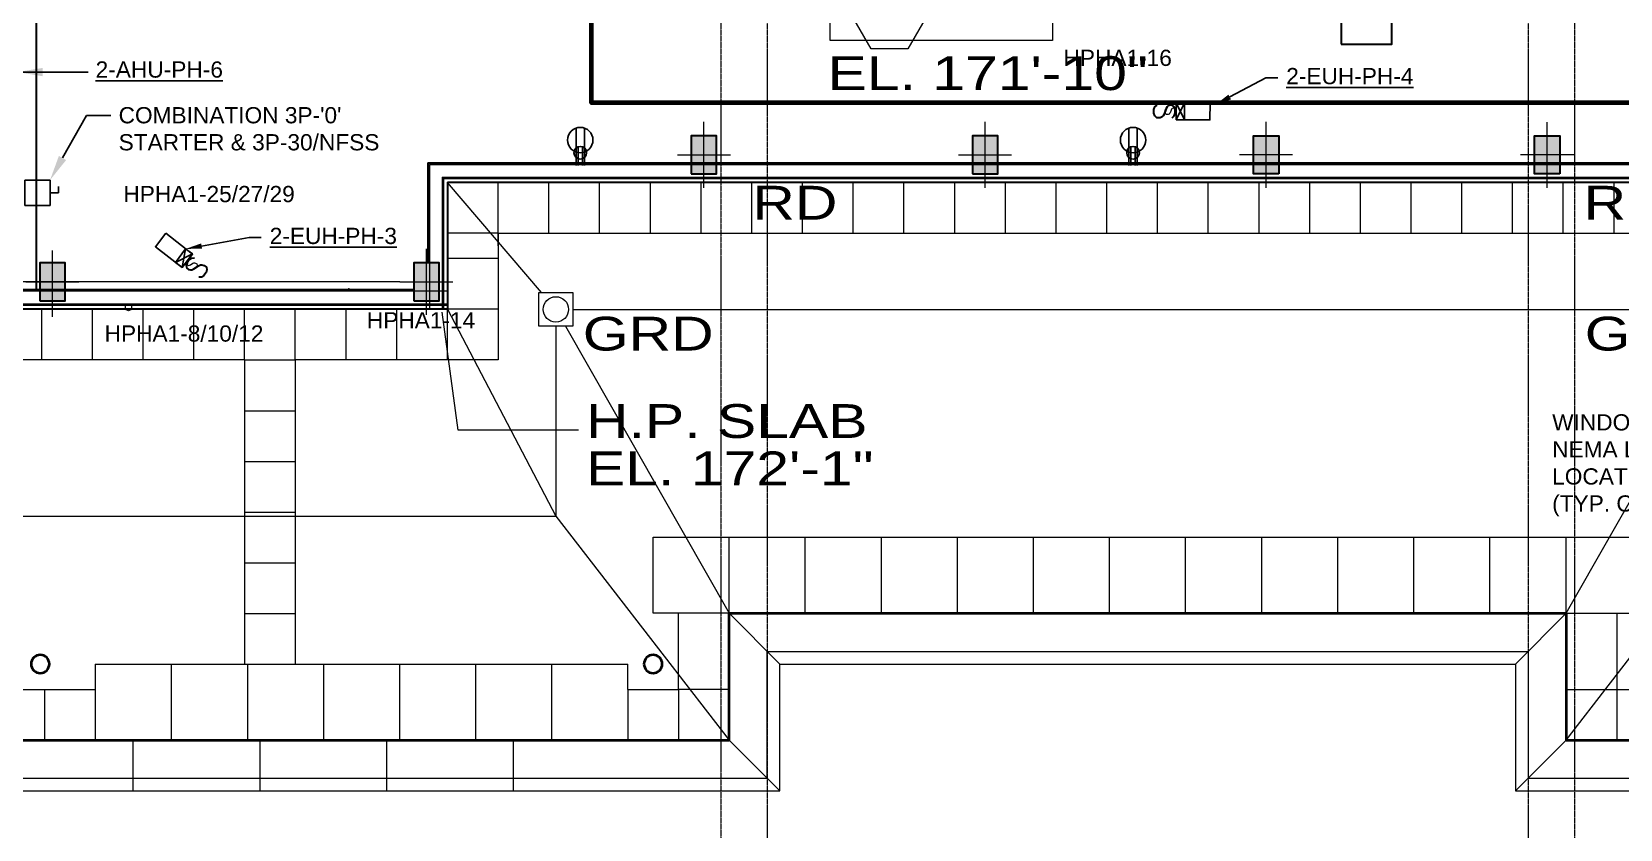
# Model space of a CAD drawing. Header units: inches. Extents: x -40190 to 0, y -3216 to 2257.
# Drawn here: x -23209 to -22457, y -42 to 335 of the extents above; entities that cross this region are included whole.
import ezdxf
from ezdxf import colors
from ezdxf.entities.mleader import LeaderData, LeaderLine
from ezdxf.enums import TextEntityAlignment as Align
from ezdxf.math import Vec2, Vec3

# ---------------------------------------------------------------- set-up
doc = ezdxf.new("R2010")
doc.units = ezdxf.units.IN
doc.header["$LTSCALE"] = 0.5
doc.header["$MEASUREMENT"] = 0
doc.linetypes.add('A113$0$CENTER', pattern=[2, 1.25, -0.25, 0.25, -0.25])
doc.linetypes.add('A113$0$DGN Style 3', pattern=[242.953966, 173.538547, -69.415419])
for name, color, linetype in [('0 @ 48', 7, 'Continuous'), ('0 @ 96', 7, 'Continuous'), ('A113$0$63', 8, 'Continuous'), ('A113$0$A roof pave', 8, 'Continuous'), ('A113$0$A-ANNO-IDEN', 8, 'Continuous'), ('A113$0$A-ANNO-PATT-13-14', 8, 'Continuous'), ('A113$0$A-ANNO-TEXT', 8, 'Continuous'), ('A113$0$A-COLS-13-14', 8, 'Continuous'), ('A113$0$A-COLS-COLS13-14', 8, 'Continuous'), ('A113$0$A-FLOR-CURB', 8, 'Continuous'), ('A113$0$A-GRID-GRD13-14', 8, 'Continuous'), ('A113$0$A-GRID-GRDP0-14', 8, 'Continuous'), ('A113$0$A-GRID-GRDP0-15', 8, 'Continuous'), ('A113$0$A-roof cope', 8, 'Continuous'), ('A113$0$A-roof davi', 8, 'Continuous'), ('A113$0$A-WALL-FULL-EXTR', 8, 'Continuous'), ('A113$0$A-WALL-FULL-INTR', 8, 'Continuous'), ('A113$0$bp113 - A-ROOF-CRTS', 8, 'Continuous'), ('A113$0$bp113 - A-ROOF-RFDR', 8, 'Continuous'), ('A113$0$E-ELEC-WIND-WASH', 8, 'Continuous'), ('A113$0$Items below', 8, 'Continuous'), ('A113$0$Level 12', 8, 'Continuous'), ('A613$0$A-ANNO-REVS-BULL', 8, 'Continuous'), ('E-Anno-Keyn', 72, 'Continuous'), ('E-Anno-Note', 6, 'Continuous'), ('E-FIRE', 234, 'Continuous'), ('E-Lite-Swch', 53, 'Continuous'), ('E-Lite-Swch @ 48', 53, 'Continuous'), ('E-Lite-Swch @ 96', 53, 'Continuous'), ('E-Powr-Devc', 233, 'Continuous'), ('E-Powr-Devc @ 48', 233, 'Continuous'), ('E-Powr-Devc @ 96', 233, 'Continuous'), ('E-Powr-Eqpm', 234, 'Continuous'), ('G-Anno', 6, 'Continuous'), ('M-HVAC-Eqpm', 94, 'Continuous'), ('M-HVAC-text', 6, 'Continuous'), ('XREF', 7, 'Continuous')]:
    doc.layers.add(name, color=color, linetype=linetype)
doc.layers.add('E-Fire-Covr', color=240, linetype='Continuous', lineweight=70, plot=False)
doc.styles.add('A113$0$style-Arial', font='arial.ttf')
doc.styles.add('M08', font='arial.ttf', dxfattribs={"height": 7.68})
doc.styles.add('MAMEP ANNO', font='arial.ttf', dxfattribs={"height": 0.101562})
doc.styles.get("Standard").update_dxf_attribs({"font": 'simplex.shx'})
doc.dimstyles.new('STANDARD$7', dxfattribs={"dimtxt": 0.18, "dimasz": 0.125, "dimexe": 0.18, "dimexo": 0.06, "dimgap": 0.09, "dimtad": 0, "dimtih": 1, "dimtoh": 1, "dimdec": 4, "dimzin": 0, "dimdsep": 46, "dimtxsty": 'Standard', "dimcen": 0.09, "dimadec": 0, "dimazin": 0, "dimtfac": 1, "dimtdec": 4, "dimtofl": 0, "dimtmove": 0, "dimatfit": 3, "dimfxl": 1, "dimtolj": 1, "dimtzin": 0, "dimarcsym": 0})

# ---------------------------------------------------------------- blocks, each defined once
blk = doc.blocks.new('PWR-SafetySwitch')
for p, q in [((0, 12), (0, 0)), ((12, 12), (0, 12)), ((12, 0), (12, 12)), ((16, 9), (16, 6)), ((0, 0), (12, 0)), ((12, 6), (16, 6))]:
    blk.add_line(p, q)
blk = doc.blocks.new('LTG-Switch-Anno')
at = {"color": 0, "linetype": 'ByBlock'}
blk.add_text('S', height=0.1042, dxfattribs=at).set_placement((0, -0.1094), align=Align.CENTER)
at = {"color": 6, "style": 'MAMEP ANNO'}
blk.add_attdef('SUB', (0.0521, -0.125), '', height=0.0729, dxfattribs=at)
blk = doc.blocks.new('*U1252')
at = {"layer": 'E-Lite-Swch @ 48', "xscale": 48, "yscale": 48, "zscale": 48, "rotation": 53.1538469225144}
blk.add_blockref('LTG-Switch-Anno', (-23135.36, 226.98), dxfattribs=at)
at = {"layer": 'E-Lite-Swch @ 96', "xscale": 96, "yscale": 96, "zscale": 96, "rotation": 53.1538469225144}
blk.add_blockref('LTG-Switch-Anno', (-23135.36, 226.98), dxfattribs=at)
blk = doc.blocks.new('*U1254')
at = {"layer": 'E-Lite-Swch @ 48', "xscale": 48, "yscale": 48, "zscale": 48, "rotation": 269.9402086882798}
blk.add_blockref('LTG-Switch-Anno', (-22667.43, 297.68), dxfattribs=at)
at = {"layer": 'E-Lite-Swch @ 96', "xscale": 96, "yscale": 96, "zscale": 96, "rotation": 269.9402086882798}
blk.add_blockref('LTG-Switch-Anno', (-22667.43, 297.68), dxfattribs=at)
blk = doc.blocks.new('MLD-KeyNote')
at = {"color": 0, "linetype": 'Continuous', "transparency": 16777216}
blk.add_lwpolyline([(-0.09375, -0.09375), (0.09375, -0.09375), (0.09375, 0.09375), (-0.09375, 0.09375)], close=True, dxfattribs=at)
at = {"color": 0, "linetype": 'ByBlock', "transparency": 16777216, "style": 'MAMEP ANNO'}
blk.add_attdef('ID', text='', height=0.10156, dxfattribs=at).set_placement((0, 0), align=Align.MIDDLE_CENTER)
blk = doc.blocks.new('PWR-RecepDuplex-Anno')
at = {"color": 0, "linetype": 'ByBlock'}
for p, q in [((-0.0208, 0.1839), (-0.0208, 0)), ((0.0208, 0.1839), (0.0208, 0))]:
    blk.add_line(p, q, dxfattribs=at)
blk.add_circle((0, 0.125), 0.0625, dxfattribs=at)
at = {"color": 6, "style": 'MAMEP ANNO'}
blk.add_attdef('NOTES', (0.0932, 0.1875), '', height=0.0781, dxfattribs=at)
blk = doc.blocks.new('*U1270')
at = {"layer": 'E-Powr-Devc @ 48', "xscale": 48, "yscale": 48, "zscale": 48}
blk.add_blockref('PWR-RecepDuplex-Anno', (-22687.83, 272.1), dxfattribs=at)
at = {"layer": 'E-Powr-Devc @ 96', "xscale": 96, "yscale": 96, "zscale": 96}
blk.add_blockref('PWR-RecepDuplex-Anno', (-22687.83, 272.1), dxfattribs=at)
blk = doc.blocks.new('*U1271')
at = {"layer": 'E-Powr-Devc @ 48', "xscale": 48, "yscale": 48, "zscale": 48}
blk.add_blockref('PWR-RecepDuplex-Anno', (-22949.41, 272.1), dxfattribs=at)
at = {"layer": 'E-Powr-Devc @ 96', "xscale": 96, "yscale": 96, "zscale": 96}
blk.add_blockref('PWR-RecepDuplex-Anno', (-22949.41, 272.1), dxfattribs=at)
blk = doc.blocks.new('*U587')
at = {"layer": 'A113$0$E-ELEC-WIND-WASH', "linetype": 'A113$0$DGN Style 3', "lineweight": 13, "flags": 128}
blk.add_lwpolyline([(1.44, -1.01), (0.01, -1.72), (-1.42, -1.01)], dxfattribs=at)
at = {"layer": 'A113$0$E-ELEC-WIND-WASH', "linetype": 'A113$0$DGN Style 3', "lineweight": 13}
blk.add_3dface([(-1.42, 1.08), (1.44, 1.08), (1.44, -1.01), (-1.42, -1.01)], dxfattribs=at)
blk = doc.blocks.new('A113')
at = {"layer": 'A113$0$A roof pave', "lineweight": 0}
for p, q in [((-23012.3091, 263.9985, -2660.425), (-22349.3246, 263.9503, -2660.425)), ((-22988.3134, 239.9963, -2660.425), (-22988.3134, 263.9963, -2660.425)), ((-22964.3134, 239.9963, -2660.425), (-22964.3134, 263.9963, -2660.425)), ((-22940.3134, 239.9963, -2660.425), (-22940.3134, 263.9963, -2660.425)), ((-22916.3134, 239.9963, -2660.425), (-22916.3134, 263.9963, -2660.425)), ((-22892.3134, 239.9963, -2660.425), (-22892.3134, 263.9963, -2660.425)), ((-22868.3134, 239.9963, -2660.425), (-22868.3134, 263.9963, -2660.425)), ((-22844.3134, 239.9963, -2660.425), (-22844.3134, 263.9963, -2660.425)), ((-22820.3134, 239.9963, -2660.425), (-22820.3134, 263.9963, -2660.425)), ((-22796.3134, 239.9963, -2660.425), (-22796.3134, 263.9963, -2660.425)), ((-22772.3134, 239.9963, -2660.425), (-22772.3134, 263.9963, -2660.425)), ((-22748.3134, 239.9963, -2660.425), (-22748.3134, 263.9963, -2660.425)), ((-22724.3134, 239.9963, -2660.425), (-22724.3134, 263.9963, -2660.425)), ((-22700.3134, 239.9963, -2660.425), (-22700.3134, 263.9963, -2660.425)), ((-22676.3134, 239.9963, -2660.425), (-22676.3134, 263.9963, -2660.425)), ((-22652.3134, 239.9963, -2660.425), (-22652.3134, 263.9963, -2660.425)), ((-22628.3134, 239.9963, -2660.425), (-22628.3134, 263.9963, -2660.425)), ((-22604.3134, 239.9963, -2660.425), (-22604.3134, 263.9963, -2660.425)), ((-22580.3134, 239.9963, -2660.425), (-22580.3134, 263.9963, -2660.425)), ((-22556.3134, 239.9963, -2660.425), (-22556.3134, 263.9963, -2660.425)), ((-22532.3134, 239.9963, -2660.425), (-22532.3134, 263.9963, -2660.425)), ((-22508.3134, 239.9963, -2660.425), (-22508.3134, 263.9963, -2660.425)), ((-22484.3134, 239.9963, -2660.425), (-22484.3134, 263.9963, -2660.425)), ((-22460.3134, 239.9963, -2660.425), (-22460.3134, 263.9963, -2660.425)), ((-22988.3134, 239.9963, -2660.425), (-23012.3134, 239.9963, -2660.425)), ((-22988.3134, 227.9941, -2660.425), (-23012.3134, 227.9941, -2660.425)), ((-23204.3134, 179.9985, -2660.425), (-23204.3134, 203.9985, -2660.425)), ((-23180.3134, 179.9985, -2660.425), (-23180.3134, 203.9985, -2660.425)), ((-23156.3134, 179.9985, -2660.425), (-23156.3134, 203.9985, -2660.425)), ((-23132.3134, 179.9985, -2660.425), (-23132.3134, 203.9985, -2660.425)), ((-23108.3134, 179.9985, -2660.425), (-23108.3134, 203.9985, -2660.425)), ((-23084.3134, 179.9985, -2660.425), (-23084.3134, 203.9985, -2660.425)), ((-23060.3134, 179.9985, -2660.425), (-23060.3134, 203.9985, -2660.425)), ((-23036.3134, 179.9985, -2660.425), (-23036.3134, 203.9985, -2660.425)), ((-23012.3134, 179.9985, -2660.425), (-23012.3134, 203.9985, -2660.425)), ((-22988.3134, 203.9963, -2660.425), (-23012.3134, 203.9963, -2660.425)), ((-23108.3134, 179.9985, -2660.425), (-23084.3134, 179.9985, -2660.425)), ((-23108.3134, 155.9985, -2660.425), (-23084.3134, 155.9985, -2660.425)), ((-23108.3134, 131.9985, -2660.425), (-23084.3134, 131.9985, -2660.425)), ((-23108.3134, 107.9985, -2660.425), (-23084.3134, 107.9985, -2660.425)), ((-22879.0236, 60.0949, -2660.425), (-22879.0236, 96.0949, -2660.425)), ((-22843.0236, 60.0949, -2660.425), (-22843.0236, 96.0949, -2660.425)), ((-22807.0236, 60.0949, -2660.425), (-22807.0236, 96.0949, -2660.425)), ((-22771.0236, 60.0949, -2660.425), (-22771.0236, 96.0949, -2660.425)), ((-22735.0236, 60.0949, -2660.425), (-22735.0236, 96.0949, -2660.425)), ((-22699.0236, 60.0949, -2660.425), (-22699.0236, 96.0949, -2660.425)), ((-22663.0236, 60.0949, -2660.425), (-22663.0236, 96.0949, -2660.425)), ((-22627.0236, 60.0949, -2660.425), (-22627.0236, 96.0949, -2660.425)), ((-22591.0236, 60.0949, -2660.425), (-22591.0236, 96.0949, -2660.425)), ((-22555.0236, 60.0949, -2660.425), (-22555.0236, 96.0949, -2660.425)), ((-22519.0236, 60.0949, -2660.425), (-22519.0236, 96.0949, -2660.425)), ((-22483.0236, 60.0949, -2660.425), (-22483.0236, 96.0949, -2660.425)), ((-23108.3134, 83.9985, -2660.425), (-23084.3134, 83.9985, -2660.425)), ((-23108.3134, 59.9985, -2660.425), (-23084.3134, 59.9985, -2660.425)), ((-22879.0236, 60.0949, -2660.425), (-22915.0236, 60.0949, -2660.425)), ((-22483.0236, 60.0949, -2660.425), (-22459.0236, 60.0949, -2660.425)), ((-23143.0236, 36.0949, -2660.425), (-23143.0236, 0.0949, -2660.425)), ((-23108.3134, 36.0949, -2660.425), (-23084.3134, 36.0949, -2660.425)), ((-23107.0236, 36.0949, -2660.425), (-23107.0236, 0.0949, -2660.425)), ((-23071.0236, 36.0949, -2660.425), (-23071.0236, 0.0949, -2660.425)), ((-23035.0236, 36.0949, -2660.425), (-23035.0236, 0.0949, -2660.425)), ((-22999.0236, 36.0949, -2660.425), (-22999.0236, 0.0949, -2660.425)), ((-22963.0236, 36.0949, -2660.425), (-22963.0236, 0.0949, -2660.425)), ((-23203.0236, 24.0949, -2660.425), (-23203.0236, 0.0949, -2660.425)), ((-23179.0236, 24.0949, -2660.425), (-23179.0236, 0.0949, -2660.425)), ((-22927.0236, 24.0949, -2660.425), (-22927.0236, 0.0949, -2660.425)), ((-22903.0236, 24.0949, -2660.425), (-22903.0236, 0.0949, -2660.425)), ((-22879.0236, 24.0949, -2660.425), (-22903.0236, 24.0949, -2660.425)), ((-22483.0236, 24.0949, -2660.425), (-22459.0236, 24.0949, -2660.425)), ((-22459.0236, 24.0949, -2660.425), (-22459.0236, 0.0949, -2660.425))]:
    blk.add_line(p, q, dxfattribs=at)
at = {"layer": 'A113$0$A roof pave', "lineweight": 13}
for p, q in [((-22988.3134, 239.9963, -2660.425), (-22988.3134, 179.9985, -2660.425)), ((-22988.3134, 239.9963, -2660.425), (-22373.3289, 239.9525, -2660.425)), ((-23108.3134, 179.9985, -2660.425), (-24116.3134, 179.9985, -2660.425)), ((-23108.3134, 179.9985, -2660.425), (-23108.3134, 36.0949, -2660.425)), ((-22988.3134, 179.9985, -2660.425), (-23084.3134, 179.9985, -2660.425)), ((-23084.3134, 179.9985, -2660.425), (-23084.3134, 36.0949, -2660.425)), ((-22915.0236, 60.0949, -2660.425), (-22915.0236, 96.0949, -2660.425)), ((-22915.0236, 96.0949, -2660.425), (-22447.0236, 96.0949, -2660.425)), ((-22903.0236, 24.0949, -2660.425), (-22903.0236, 60.0949, -2660.425)), ((-22459.0236, 60.0949, -2660.425), (-22459.0236, 24.0949, -2660.425)), ((-22459.0236, 60.0949, -2660.425), (-22447.0236, 60.0949, -2660.425)), ((-23179.0236, 36.0949, -2660.425), (-23108.3134, 36.0949, -2660.425)), ((-23179.0236, 36.0949, -2660.425), (-23179.0236, 24.0949, -2660.425)), ((-23084.3134, 36.0949, -2660.425), (-22927.0236, 36.0949, -2660.425)), ((-22927.0236, 24.0949, -2660.425), (-22927.0236, 36.0949, -2660.425)), ((-23227.0236, 24.0949, -2660.425), (-23179.0236, 24.0949, -2660.425)), ((-22927.0236, 24.0949, -2660.425), (-22903.0236, 24.0949, -2660.425)), ((-22459.0236, 24.0949, -2660.425), (-22435.0236, 24.0949, -2660.425))]:
    blk.add_line(p, q, dxfattribs=at)
at = {"layer": 'A113$0$A roof pave', "lineweight": 0, "elevation": -2660.425, "flags": 128}
blk.add_lwpolyline([(-22988.3134, 233.9963), (-22988.3134, 263.9963)], dxfattribs=at)
at = {"layer": 'A113$0$A-ANNO-IDEN', "lineweight": 13}
blk.add_3dface([(-22831.2208, 362.7067), (-22725.9587, 362.7067), (-22725.9587, 331.1771), (-22831.2208, 331.1771)], dxfattribs=at)
at = {"layer": 'A113$0$A-ANNO-PATT-13-14', "lineweight": 0}
for points in [[(-22896.9621, 286.0949, -4909.5523), (-22884.9622, 286.0949, -4909.5523), (-22896.9621, 268.0949, -4909.5523), (-22884.9622, 268.0949, -4909.5523)], [(-22763.9632, 286.0881, -4909.5523), (-22751.9633, 286.0881, -4909.5523), (-22763.9632, 268.0881, -4909.5523), (-22751.9633, 268.0881, -4909.5523)], [(-23205.2652, 225.9985, -4909.5523), (-23193.2653, 225.9985, -4909.5523), (-23205.2652, 207.9985, -4909.5523), (-23193.2653, 207.9985, -4909.5523)], [(-23028.3134, 225.9988, -4909.5523), (-23016.3134, 225.9988, -4909.5523), (-23028.3134, 207.9988, -4909.5523), (-23016.3134, 207.9988, -4909.5523)]]:
    blk.add_solid(points, dxfattribs=at)
at = {"layer": 'A113$0$A-ANNO-PATT-13-14', "lineweight": 0, "extrusion": (0, 0, -1)}
for points in [[(22618.9644, 286.0799, 4909.5523), (22630.9643, 286.0799, 4909.5523), (22618.9644, 268.0799, 4909.5523), (22630.9643, 268.0799, 4909.5523)], [(22485.9655, 286.0724, 4909.5523), (22497.9654, 286.0724, 4909.5523), (22485.9655, 268.0724, 4909.5523), (22497.9654, 268.0724, 4909.5523)]]:
    blk.add_solid(points, dxfattribs=at)
at = {"layer": 'A113$0$A-ANNO-TEXT', "lineweight": 0, "flags": 128}
blk.add_lwpolyline([(-22950.3475, 146.8502), (-23007.2732, 146.8502), (-23014.8903, 202.5599)], dxfattribs=at)
at = {"layer": 'A113$0$A-COLS-13-14', "lineweight": 30}
blk.add_3dface([(-22589.4826, 329.5651), (-22565.4826, 329.5651), (-22565.4826, 353.5651), (-22589.4826, 353.5651)], dxfattribs=at)
at = {"layer": 'A113$0$A-COLS-COLS13-14', "lineweight": 13}
for p, q in [((-22890.9622, 261.5196, -4909.5523), (-22890.9622, 292.6702, -4909.5523)), ((-22757.9633, 261.5128, -4909.5523), (-22757.9633, 292.6634, -4909.5523)), ((-22624.9644, 261.5046, -4909.5523), (-22624.9644, 292.6553, -4909.5523)), ((-22491.9654, 261.4971, -4909.5523), (-22491.9654, 292.6478, -4909.5523)), ((-22903.5375, 277.0949, -4909.5523), (-22878.3868, 277.0949, -4909.5523)), ((-22770.5386, 277.0881, -4909.5523), (-22745.3879, 277.0881, -4909.5523)), ((-22612.389, 277.0799, -4909.5523), (-22637.5397, 277.0799, -4909.5523)), ((-22479.3901, 277.0724, -4909.5523), (-22504.5408, 277.0724, -4909.5523)), ((-23022.3134, 201.4234, -4909.5523), (-23022.3134, 232.5741, -4909.5523)), ((-23034.8887, 216.9988, -4909.5523), (-23009.7381, 216.9988, -4909.5523))]:
    blk.add_line(p, q, dxfattribs=at)
at = {"layer": 'A113$0$A-COLS-COLS13-14', "lineweight": 0}
for p, q in [((-23199.2652, 200.4497, -4909.5523), (-23199.2652, 231.804, -4909.5523)), ((-23211.8406, 216.9985, -4909.5523), (-23186.6899, 216.9985, -4909.5523))]:
    blk.add_line(p, q, dxfattribs=at)
at = {"layer": 'A113$0$A-COLS-COLS13-14', "lineweight": 30}
for points in [[(-22896.9621, 268.0949, -4909.5523), (-22884.9622, 268.0949, -4909.5523), (-22884.9622, 286.0949, -4909.5523), (-22896.9621, 286.0949, -4909.5523)], [(-22763.9632, 268.0881, -4909.5523), (-22751.9633, 268.0881, -4909.5523), (-22751.9633, 286.0881, -4909.5523), (-22763.9632, 286.0881, -4909.5523)], [(-22618.9644, 268.0799, -4909.5523), (-22630.9643, 268.0799, -4909.5523), (-22630.9643, 286.0799, -4909.5523), (-22618.9644, 286.0799, -4909.5523)], [(-22485.9655, 268.0724, -4909.5523), (-22497.9654, 268.0724, -4909.5523), (-22497.9654, 286.0724, -4909.5523), (-22485.9655, 286.0724, -4909.5523)], [(-23205.2652, 207.9985, -4909.5523), (-23193.2653, 207.9985, -4909.5523), (-23193.2653, 225.9985, -4909.5523), (-23205.2652, 225.9985, -4909.5523)], [(-23028.3134, 207.9988, -4909.5523), (-23016.3134, 207.9988, -4909.5523), (-23016.3134, 225.9988, -4909.5523), (-23028.3134, 225.9988, -4909.5523)]]:
    blk.add_3dface(points, dxfattribs=at)
at = {"layer": 'A113$0$A-FLOR-CURB', "lineweight": 0}
for p, q in [((-23020.8134, 272.5949, 1992.7541), (-23020.8134, 203.9985, 1992.7541)), ((-23020.8134, 272.5949, 1992.7541), (-22340.8289, 272.5949, 1992.7541)), ((-23014.8134, 266.5949, 1992.7541), (-23014.8134, 203.9985, 1992.7541)), ((-23014.8134, 266.5949, 1992.7541), (-22346.8289, 266.5949, 1992.7541)), ((-23012.3134, 212.4985, 1992.7541), (-23545.4984, 212.4985, 1992.7541)), ((-23012.3134, 206.4985, 1992.7541), (-23558.9983, 206.4985, 1992.7541))]:
    blk.add_line(p, q, dxfattribs=at)
at = {"layer": 'A113$0$A-GRID-GRD13-14', "lineweight": 0}
blk.add_line((-23034.8887, 216.9988, 0.001), (-24155.5004, 216.9988, 0.001), dxfattribs=at)
at = {"layer": 'A113$0$A-GRID-GRDP0-14', "linetype": 'A113$0$CENTER', "lineweight": 0}
for p, q in [((-22883.0236, 425.4117), (-22883.0236, -201.1205)), ((-22479.0236, 425.4117), (-22479.0236, -201.1205))]:
    blk.add_line(p, q, dxfattribs=at)
at = {"layer": 'A113$0$A-GRID-GRDP0-15', "linetype": 'A113$0$CENTER', "lineweight": 0}
for p, q in [((-22861.0236, 2113.2362), (-22861.0236, -797.9051)), ((-22501.0236, 2113.2362), (-22501.0236, -676.9042))]:
    blk.add_line(p, q, dxfattribs=at)
at = {"layer": 'A113$0$A-roof cope', "lineweight": 40}
for p, q in [((-22879.0236, 0.0949, -2660.425), (-22879.0236, 60.0949, -2660.425)), ((-22879.0236, 60.0949, -2660.425), (-22483.0236, 60.0949, -2660.425)), ((-22483.0236, 60.0949, -2660.425), (-22483.0236, 0.0949, -2660.425)), ((-24403.0236, 0.0949, -2660.425), (-22879.0236, 0.0949, -2660.425)), ((-22483.0236, 0.0949, -2660.425), (-21079.0236, 0.0949, -2660.425))]:
    blk.add_line(p, q, dxfattribs=at)
at = {"layer": 'A113$0$A-roof cope', "lineweight": 0}
for p, q in [((-22855.0236, 36.0949, -2660.425), (-22879.0236, 60.0949, -2660.425)), ((-22507.0236, 36.0949, -2660.425), (-22483.0236, 60.0949, -2660.425)), ((-23161.0139, -23.9051, -2660.425), (-23161.0139, 0.0949, -2660.425)), ((-23101.0139, -23.9051, -2660.425), (-23101.0139, 0.0949, -2660.425)), ((-23041.0139, -23.9051, -2660.425), (-23041.0139, 0.0949, -2660.425)), ((-22981.0139, -23.9051, -2660.425), (-22981.0139, 0.0949, -2660.425)), ((-22855.0236, -23.9051, -2660.425), (-22879.0236, 0.0949, -2660.425)), ((-22507.0236, -23.9051, -2660.425), (-22483.0236, 0.0949, -2660.425))]:
    blk.add_line(p, q, dxfattribs=at)
at = {"layer": 'A113$0$A-roof cope', "lineweight": 13}
for p, q in [((-22855.0236, 36.0949, -2660.425), (-22507.0236, 36.0949, -2660.425)), ((-22855.0236, -23.9051, -2660.425), (-22855.0236, 36.0949, -2660.425)), ((-22507.0236, 36.0949, -2660.425), (-22507.0236, -23.9051, -2660.425)), ((-24427.0236, -23.9051, -2660.425), (-22855.0236, -23.9051, -2660.425)), ((-22507.0236, -23.9051, -2660.425), (-21055.0236, -23.9051, -2660.425))]:
    blk.add_line(p, q, dxfattribs=at)
at = {"layer": 'A113$0$A-roof davi', "lineweight": 40, "extrusion": (0, 0, -1)}
for centre in [(23205.0236, 36.0949, 2660.425), (22915.0236, 36.0949, 2660.425)]:
    blk.add_circle(centre, 4.319, dxfattribs=at)
at = {"layer": 'A113$0$A-WALL-FULL-EXTR', "lineweight": 30}
for p, q in [((-23028.3134, 213.2485, 1992.7541), (-23545.4984, 213.2485, 1992.7541)), ((-23012.3134, 203.9985, 1992.7541), (-23561.4983, 203.9985, 1992.7541)), ((-23012.3134, 205.9985, 1992.7541), (-23559.4983, 205.9985, 1992.7541))]:
    blk.add_line(p, q, dxfattribs=at)
at = {"layer": 'A113$0$A-WALL-FULL-INTR', "lineweight": 30}
for p, q in [((-23207.0238, 465.8734, 1992.7541), (-23207.0234, 213.3238, 1992.7541)), ((-23021.5634, 273.3449, 1992.7541), (-23021.5634, 225.9988, 1992.7541)), ((-23021.5634, 273.3449, 1992.7541), (-22340.0789, 273.3449, 1992.7541)), ((-23014.3134, 266.0949, 1992.7541), (-23014.3134, 203.9985, 1992.7541)), ((-23014.3134, 266.0949, 1992.7541), (-22347.3289, 266.0949, 1992.7541)), ((-23012.3134, 264.0949, 1992.7541), (-22349.3289, 264.0949, 1992.7541)), ((-23012.3134, 264.0949, 1992.7541), (-23012.3134, 203.9985, 1992.7541))]:
    blk.add_line(p, q, dxfattribs=at)
at = {"layer": 'A113$0$bp113 - A-ROOF-CRTS', "lineweight": 13}
for p, q in [((-22967.8562, 211.9503, -2660.425), (-23012.3091, 263.9985, -2660.425)), ((-23012.3134, 203.9985, -2660.425), (-22961.0236, 106.0949, -2660.425)), ((-22953.0236, 203.9503, -2660.425), (-22409.0236, 203.9503, -2660.425)), ((-22961.0236, 195.9503, -2660.425), (-22961.0236, 106.0949, -2660.425)), ((-22956.4635, 195.9503, -2660.425), (-22879.0236, 60.0949, -2660.425)), ((-22483.0236, 60.0949, -2660.425), (-22405.5838, 195.9503, -2660.425)), ((-23213.0236, 106.0949, -2660.425), (-22961.0236, 106.0949, -2660.425)), ((-22961.0236, 106.0949, -2660.425), (-22879.0236, 0.0949, -2660.425)), ((-22483.0236, 0.0949, -2660.425), (-22401.0236, 106.0949, -2660.425))]:
    blk.add_line(p, q, dxfattribs=at)
at = {"layer": 'A113$0$bp113 - A-ROOF-RFDR', "lineweight": 13}
blk.add_circle((-22961.0236, 203.9503, -2660.425), 6, dxfattribs=at)
blk.add_3dface([(-22969.0236, 211.9503, -2660.425), (-22953.0236, 211.9503, -2660.425), (-22953.0236, 195.9503, -2660.425), (-22969.0236, 195.9503, -2660.425)], dxfattribs=at)
at = {"layer": 'A113$0$Items below', "lineweight": 0}
for p, q in [((-22861.0236, 42.0949, -2660.425), (-22501.0236, 42.0949, -2660.425)), ((-22861.0236, -17.9051, -2660.425), (-22861.0236, 42.0949, -2660.425)), ((-22501.0236, 42.0949, -2660.425), (-22501.0236, -17.9051, -2660.425)), ((-24421.0236, -17.9051, -2660.425), (-22861.0236, -17.9051, -2660.425)), ((-22501.0236, -17.9051, -2660.425), (-21061.0236, -17.9051, -2660.425))]:
    blk.add_line(p, q, dxfattribs=at)
at = {"layer": 'A113$0$Level 12', "lineweight": 0}
blk.add_point((-23059.0538, 213.6841, 1992.7541), dxfattribs=at)
at = {"layer": 'A113$0$E-ELEC-WIND-WASH', "lineweight": 13}
blk.add_blockref('*U587', (-23163.2063, 204.9523, 1992.7541), dxfattribs=at)
at = {"layer": 'A113$0$63', "lineweight": 0, "style": 'A113$0$style-Arial', "width": 1.246875}
for p in [(-22868.0574, 246.4397, -0.001), (-22474.6996, 246.4397, -0.001)]:
    blk.add_text('RD', height=16, dxfattribs=at).set_placement(p)
at = {"layer": 'A113$0$A-ANNO-TEXT', "lineweight": 13, "style": 'A113$0$style-Arial', "width": 1.246875}
for s, height, p in [('EL. 171\'-10"', 15.999998, (-22832.4797, 307.7678)), ('H.P. SLAB', 16, (-22946.7508, 143.0981)), ('EL. 172\'-1"', 15.999998, (-22946.7508, 120.6981))]:
    blk.add_text(s, height=height, dxfattribs=at).set_placement(p)
at = {"layer": 'A113$0$A-ANNO-TEXT', "lineweight": 70, "style": 'A113$0$style-Arial', "width": 1.246875}
for p in [(-22948.3005, 184.4725), (-22474.1891, 184.4725)]:
    blk.add_text('GRD', height=16, dxfattribs=at).set_placement(p)
blk = doc.blocks.new('A613')
at = {"layer": 'A613$0$A-ANNO-REVS-BULL', "lineweight": 13, "elevation": 0.01, "flags": 128}
blk.add_lwpolyline([(-22811.85, 357.45), (-22794.53, 357.45), (-22785.87, 342.45), (-22794.53, 327.45), (-22811.85, 327.45), (-22820.51, 342.45), (-22811.85, 357.45)], close=True, dxfattribs=at)
blk = doc.blocks.new('FA-StrobeSymbol-Anno')
at = {"color": 0, "linetype": 'ByBlock'}
for p, q in [((-0.044, 0.044), (-0.074, 0.074)), ((0.044, 0.044), (0.074, 0.074)), ((-0.044, -0.044), (-0.074, -0.074)), ((0.044, -0.044), (0.074, -0.074))]:
    blk.add_line(p, q, dxfattribs=at)
blk.add_circle((0, 0), 0.0403, dxfattribs=at)
blk = doc.blocks.new('*U1303')
at = {"layer": '0 @ 48', "color": 0, "linetype": 'ByBlock', "xscale": 24, "yscale": 24, "zscale": 24}
blk.add_blockref('FA-StrobeSymbol-Anno', (0, 4), dxfattribs=at)
at = {"layer": '0 @ 96', "color": 0, "linetype": 'ByBlock', "xscale": 48, "yscale": 48, "zscale": 48}
blk.add_blockref('FA-StrobeSymbol-Anno', (0, 4), dxfattribs=at)
blk = doc.blocks.new('FA-Speaker-Anno')
at = {"color": 0, "linetype": 'ByBlock'}
for p, q in [((0.0833, 0), (0.1562, 0.0417)), ((0.1562, -0.0417), (0.0833, 0)), ((0.1562, 0.0417), (0.1562, -0.0417))]:
    blk.add_line(p, q, dxfattribs=at)
blk.add_lwpolyline([(0, 0.0417), (0.0833, 0.0417), (0.0833, -0.0417), (0, -0.0417)], close=True, dxfattribs=at)
blk = doc.blocks.new('*U1304')
at = {"layer": '0 @ 48', "color": 0, "linetype": 'ByBlock', "xscale": 48, "yscale": 48, "zscale": 48, "rotation": 90}
blk.add_blockref('FA-Speaker-Anno', (0, 2), dxfattribs=at)
at = {"layer": '0 @ 96', "color": 0, "linetype": 'ByBlock', "xscale": 96, "yscale": 96, "zscale": 96, "rotation": 90}
blk.add_blockref('FA-Speaker-Anno', (0, 0), dxfattribs=at)
blk = doc.blocks.new('*U360')
at = {"layer": 'E-Fire-Covr'}
blk.add_lwpolyline([(7.29, 268), (264, 268), (264, -260), (-264, -260), (-264, 268), (-7.21, 268)], dxfattribs=at)
for name in ['*U1304', '*U1303']:
    blk.add_blockref(name, (0, 0))
at = {"color": 6, "style": 'MAMEP ANNO'}
for s, p in [('75', (10.55, 11.08)), ('(C)', (10.55, -3.78))]:
    blk.add_text(s, height=7.5, dxfattribs=at).set_placement(p)
at = {"layer": 'E-Fire-Covr', "style": 'MAMEP ANNO'}
blk.add_text('75', height=7.5, dxfattribs=at).set_placement((0, 268), align=Align.MIDDLE_CENTER)

msp = doc.modelspace()

# ---------------------------------------------------------------- linework, layer by layer
at = {"layer": 'E-Powr-Eqpm', "flags": 128}
for points in [[(-22663.42, 293.69), (-22667.42, 293.68), (-22667.43, 301.68), (-22663.43, 301.69), (-22663.42, 293.69), (-22667.43, 301.68), (-22667.42, 293.68), (-22663.43, 301.69)], [(-23137.76, 223.78), (-23140.96, 226.18), (-23136.16, 232.58), (-23132.96, 230.18), (-23137.76, 223.78), (-23136.16, 232.58), (-23140.96, 226.18), (-23132.96, 230.18)]]:
    msp.add_lwpolyline(points, dxfattribs=at)
at = {"layer": 'M-HVAC-Eqpm', "flags": 128}
for points in [[(-22667.42, 301.68), (-22651.42, 301.67), (-22651.43, 293.67), (-22667.43, 293.68), (-22667.42, 301.68)], [(-23145.55, 239.95), (-23132.91, 230.14), (-23137.81, 223.82), (-23150.46, 233.63), (-23145.55, 239.95)]]:
    msp.add_lwpolyline(points, dxfattribs=at)

# ---------------------------------------------------------------- block references
at = {"layer": 'E-FIRE'}
msp.add_blockref('*U360', (-22680.14, 561.77), dxfattribs=at)
at = {"layer": 'E-Lite-Swch'}
for name in ['*U1254', '*U1252']:
    msp.add_blockref(name, (0, 0), dxfattribs=at)
at = {"layer": 'E-Powr-Devc'}
for name in ['*U1271', '*U1270']:
    msp.add_blockref(name, (0, 0), dxfattribs=at)
at = {"layer": 'E-Powr-Eqpm'}
msp.add_blockref('PWR-SafetySwitch', (-23212.3, 253.16, 0), dxfattribs=at)
at = {"layer": 'XREF'}
msp.add_blockref('A613', (0.13, -0.11), dxfattribs=at)

# ---------------------------------------------------------------- texts
at = {"layer": 'G-Anno', "style": 'M08'}
for s, p in [('HPHA1-16', (-22720.75, 319.18, -40)), ('HPHA1-14', (-23050.4, 194.95, -40))]:
    msp.add_text(s, height=7.68, dxfattribs=at).set_placement(p)
at = {"layer": 'G-Anno', "char_height": 7.68, "width": 66.1942, "attachment_point": 1, "style": 'M08', "bg_fill": 3, "box_fill_scale": 1, "bg_fill_color": 256, "bg_fill_transparency": 0}
for s, insert in [('HPHA1-25/27/29', (-23165.6, 262.39)), ('HPHA1-8/10/12', (-23174.48, 196.36))]:
    msp.add_mtext(s, dxfattribs=dict(at, insert=insert))
at = {"layer": 'G-Anno', "insert": (-22489.52, 154.33), "char_height": 7.68, "attachment_point": 1, "style": 'M08'}
msp.add_mtext_dynamic_manual_height_columns('WINDOW WASHING RECEPTACLE\\PNEMA L6-30R. COORDINATE EXACT LOCATIONS WITH THE ARCHITECT. (TYP. OF 6)', width=196.3117, gutter_width=1, heights=[0], dxfattribs=at)
at = {"layer": 'M-HVAC-text', "insert": (-23178.74, 321.34), "char_height": 7.6875, "width": 105.8678, "attachment_point": 1, "style": 'M08'}
msp.add_mtext('{\\L2-AHU-PH-6}', dxfattribs=at)

# ---------------------------------------------------------------- leaders
at = {"layer": 'E-Anno-Keyn'}
ml = msp.add_multileader_block('Standard', dxfattribs=at)
ml.set_content('MLD-KeyNote', color=(89, 89, 89), scale=96)
ml.set_attribute('ID', '8', width=0)
ml.set_leader_properties(color=256, linetype='Continuous')
ml.build(insert=Vec2(0, 0))
ml.multileader.update_dxf_attribs({"has_dogleg": 0, "text_left_attachment_type": 2, "text_right_attachment_type": 2, "dogleg_length": 3.84, "arrow_head_size": 12, "scale": 96})
ctx = ml.context
ctx.base_point, ctx.scale, ctx.char_height, ctx.arrow_head_size, ctx.landing_gap_size, ctx.plane_origin = Vec3(-23073.72, 986.39), 96, 737.28, 12, 384, Vec3(-23174.97, 930.5)
ctx.left_attachment, ctx.right_attachment = 2, 2
notes = []
notes.append((ctx, [(0, (0, 0, 0), (0, 0), (1, 0), 1, [])]))
ctx.block.insert = Vec3(-23064.72, 986.39)
ml = msp.add_multileader_block('Standard', dxfattribs=at)
ml.set_content('MLD-KeyNote', color=(89, 89, 89), scale=96)
ml.set_attribute('ID', '8', width=0)
ml.set_leader_properties(color=256, linetype='Continuous')
ml.build(insert=Vec2(0, 0))
ml.multileader.update_dxf_attribs({"has_dogleg": 0, "text_left_attachment_type": 2, "text_right_attachment_type": 2, "dogleg_length": 3.84, "arrow_head_size": 12, "scale": 96})
ctx = ml.context
ctx.base_point, ctx.scale, ctx.char_height, ctx.arrow_head_size, ctx.landing_gap_size, ctx.plane_origin = Vec3(-22801.97, 603.73), 96, 737.28, 12, 384, Vec3(-22903.22, 547.85)
ctx.left_attachment, ctx.right_attachment = 2, 2
notes.append((ctx, [(0, (0, 0, 0), (0, 0), (1, 0), 1, [])]))
ctx.block.insert = Vec3(-22792.97, 603.73)
at = {"layer": 'E-Anno-Note'}
ml = msp.add_multileader_mtext('Standard', dxfattribs=at)
ml.set_content('HEAT TRACE FOR \\PATRIUM GUTTERS', color=(89, 89, 89), style='MAMEP ANNO')
ml.set_leader_properties(color=256, linetype='Continuous')
ml.build(insert=Vec2(0, 0))
ml.multileader.update_dxf_attribs({"has_dogleg": 0, "text_right_attachment_type": 3, "dogleg_length": 3.84, "arrow_head_size": 12, "scale": 96})
ctx = ml.context
ctx.base_point, ctx.scale, ctx.char_height, ctx.arrow_head_size, ctx.landing_gap_size, ctx.plane_origin = Vec3(-23030.78, 582.74), 96, 7.68, 12, 3.75, Vec3(-22941.29, 600.99)
ctx.right_attachment = 3
notes.append((ctx, [(0, (0, 0, 0), (0, 0), (1, 0), 1, [])]))
ctx.mtext.insert, ctx.mtext.flow_direction = Vec3(-23027.03, 586.65), 5
ml = msp.add_multileader_mtext('Standard', dxfattribs=at)
ml.set_content('2P-30/F20SS\\PNEMA 4X', color=(89, 89, 89), style='MAMEP ANNO')
ml.set_leader_properties(color=256, linetype='Continuous')
ml.build(insert=Vec2(0, 0))
ml.multileader.update_dxf_attribs({"has_dogleg": 0, "text_right_attachment_type": 3, "dogleg_length": 3.84, "arrow_head_size": 12, "scale": 96})
ctx = ml.context
ctx.base_point, ctx.scale, ctx.char_height, ctx.arrow_head_size, ctx.landing_gap_size, ctx.plane_origin = Vec3(-22132.81, 186.04, 0.21), 96, 7.68, 12, 3.75, Vec3(-22016.79, 236.5, 0.21)
ctx.right_attachment = 3
notes.append((ctx, [(1, (1, 1, 0), (-22501.81, 186.04, 0.21), (1, 0), 369, [(0, [(-22147.23, 244.8, 0.21), (-22144.69, 186.11, 0.21)], 0, [])])]))
ctx.mtext.insert, ctx.mtext.flow_direction = Vec3(-22129.06, 189.88, 0.21), 5
at = {"layer": 'M-HVAC-text'}
msp.add_leader([(-23215.72, 316.28), (-23182.21, 316.28)], dimstyle='STANDARD$7', override={"dimscale": 96, "dimgap": 0.09, "dimtad": 0}, dxfattribs=at)
ml = msp.add_multileader_block('Standard', dxfattribs=at)
ml.set_content('MLD-KeyNote', color=(89, 89, 89), scale=96)
ml.set_attribute('ID', '15', width=0)
ml.set_leader_properties(color=256, linetype='Continuous')
ml.build(insert=Vec2(0, 0))
ml.multileader.update_dxf_attribs({"has_dogleg": 0, "text_left_attachment_type": 2, "text_right_attachment_type": 2, "dogleg_length": 3.84, "arrow_head_size": 12, "scale": 96})
ctx = ml.context
ctx.base_point, ctx.scale, ctx.char_height, ctx.arrow_head_size, ctx.landing_gap_size, ctx.plane_origin = Vec3(-22893.34, 1357.49), 96, 737.28, 12, 384, Vec3(-22994.59, 1301.6)
ctx.left_attachment, ctx.right_attachment = 2, 2
notes.append((ctx, [(0, (0, 0, 0), (0, 0), (1, 0), 1, [])]))
ctx.block.insert = Vec3(-22884.34, 1357.49)
ml = msp.add_multileader_block('Standard', dxfattribs=at)
ml.set_content('MLD-KeyNote', color=(89, 89, 89), scale=96)
ml.set_attribute('ID', '15', width=0)
ml.set_leader_properties(color=256, linetype='Continuous')
ml.build(insert=Vec2(0, 0))
ml.multileader.update_dxf_attribs({"has_dogleg": 0, "text_left_attachment_type": 2, "text_right_attachment_type": 2, "dogleg_length": 3.84, "arrow_head_size": 12, "scale": 96})
ctx = ml.context
ctx.base_point, ctx.scale, ctx.char_height, ctx.arrow_head_size, ctx.landing_gap_size, ctx.plane_origin = Vec3(-22532.38, 1345.4), 96, 737.28, 12, 384, Vec3(-22633.63, 1289.51)
ctx.left_attachment, ctx.right_attachment = 2, 2
notes.append((ctx, [(0, (0, 0, 0), (0, 0), (1, 0), 1, [])]))
ctx.block.insert = Vec3(-22523.38, 1345.4)
ml = msp.add_multileader_block('Standard', dxfattribs=at)
ml.set_content('MLD-KeyNote', color=(89, 89, 89), scale=96)
ml.set_attribute('ID', '15', width=0)
ml.set_leader_properties(color=256, linetype='Continuous')
ml.build(insert=Vec2(0, 0))
ml.multileader.update_dxf_attribs({"has_dogleg": 0, "text_left_attachment_type": 2, "text_right_attachment_type": 2, "dogleg_length": 3.84, "arrow_head_size": 12, "scale": 96})
ctx = ml.context
ctx.base_point, ctx.scale, ctx.char_height, ctx.arrow_head_size, ctx.landing_gap_size, ctx.plane_origin = Vec3(-22733.75, 1113.31), 96, 737.28, 12, 384, Vec3(-22835, 1057.42)
ctx.left_attachment, ctx.right_attachment = 2, 2
notes.append((ctx, [(0, (0, 0, 0), (0, 0), (1, 0), 1, [])]))
ctx.block.insert = Vec3(-22724.75, 1113.31)
ml = msp.add_multileader_mtext('Standard', dxfattribs=at)
ml.set_content('{\\L2-EUH-PH-4}', color=256, style='M08')
ml.set_leader_properties(color=256)
ml.build(insert=Vec2(0, 0))
ml.multileader.update_dxf_attribs({"has_dogleg": 0, "text_left_attachment_type": 2, "text_right_attachment_type": 2, "dogleg_length": 3.84, "arrow_head_size": 7.69})
ctx = ml.context
ctx.base_point, ctx.char_height, ctx.arrow_head_size, ctx.landing_gap_size, ctx.plane_origin = Vec3(-22619.35, 313.59), 7.68, 7.69, 4, Vec3(-22617.58, 359.84)
ctx.left_attachment, ctx.right_attachment = 2, 2
notes.append((ctx, [(0, (1, 1, 0), (-22623.19, 313.59), (1, 0), 3.84, [(0, [(-22648.88, 300.86), (-22625.04, 313.59)], 0, [])])]))
ctx.mtext.insert, ctx.mtext.flow_direction = Vec3(-22615.35, 318.22), 5
ml = msp.add_multileader_mtext('Standard', dxfattribs=at)
ml.set_content('{\\L2-EUH-PH-3}', color=256, style='M08')
ml.set_leader_properties(color=256)
ml.build(insert=Vec2(0, 0))
ml.multileader.update_dxf_attribs({"has_dogleg": 0, "text_left_attachment_type": 2, "text_right_attachment_type": 2, "dogleg_length": 3.84, "arrow_head_size": 7.69})
ctx = ml.context
ctx.base_point, ctx.char_height, ctx.arrow_head_size, ctx.landing_gap_size, ctx.plane_origin = Vec3(-23100.35, 237.94), 7.68, 7.69, 4, Vec3(-23098.58, 284.19)
ctx.left_attachment, ctx.right_attachment = 2, 2
notes.append((ctx, [(0, (1, 1, 0), (-23104.19, 237.94), (1, 0), 3.84, [(0, [(-23136.16, 232.58), (-23106.04, 237.94)], 0, [])])]))
ctx.mtext.insert, ctx.mtext.flow_direction = Vec3(-23096.35, 242.57), 5
for ctx, leaders in notes:
    for number, flags, end, landing, length, lines in leaders:
        leader = LeaderData()
        leader.index, (leader.has_last_leader_line, leader.has_dogleg_vector, leader.attachment_direction) = number, flags
        leader.last_leader_point, leader.dogleg_vector, leader.dogleg_length = Vec3(end), Vec3(landing), length
        for number, points, colour, breaks in lines:
            line = LeaderLine()
            line.index, line.vertices, line.color, line.breaks = number, Vec3.list(points), colors.encode_raw_color(colour), breaks
            leader.lines.append(line)
        ctx.leaders.append(leader)

# ---------------------------------------------------------------- next in the draw order: block references
at = {"layer": 'XREF'}
msp.add_blockref('A113', (0.08, 0), dxfattribs=at)

# ---------------------------------------------------------------- next in the draw order: leaders
at = {"layer": 'E-Anno-Keyn'}
ml = msp.add_multileader_block('Standard', dxfattribs=at)
ml.set_content('MLD-KeyNote', color=256, scale=96)
ml.set_attribute('ID', '18', width=0)
ml.set_leader_properties(color=256, linetype='Continuous')
ml.build(insert=Vec2(0, 0))
ml.multileader.update_dxf_attribs({"has_dogleg": 0, "text_left_attachment_type": 2, "text_right_attachment_type": 2, "dogleg_length": 3.84, "arrow_head_size": 12, "scale": 96})
ctx = ml.context
ctx.base_point, ctx.scale, ctx.char_height, ctx.arrow_head_size, ctx.landing_gap_size, ctx.plane_origin = Vec3(-23166.12, 1004.81), 96, 737.28, 12, 384, Vec3(-23254.36, 947.57)
ctx.left_attachment, ctx.right_attachment = 2, 2
notes = []
notes.append((ctx, [(0, (0, 0, 0), (0, 0), (1, 0), 1, [])]))
ctx.block.insert = Vec3(-23157.12, 1004.81)
at = {"layer": 'E-Anno-Note'}
ml = msp.add_multileader_mtext('Standard', dxfattribs=at)
ml.set_content("COMBINATION 3P-'0'\\PSTARTER & 3P-30/NFSS", color=(89, 89, 89), style='MAMEP ANNO')
ml.set_leader_properties(color=256, linetype='Continuous')
ml.build(insert=Vec2(0, 0))
ml.multileader.update_dxf_attribs({"has_dogleg": 0, "text_right_attachment_type": 3, "dogleg_length": 3.84, "arrow_head_size": 12, "scale": 96})
ctx = ml.context
ctx.base_point, ctx.scale, ctx.char_height, ctx.arrow_head_size, ctx.landing_gap_size, ctx.plane_origin = Vec3(-23171.6, 295.77), 96, 7.68, 12, 3.75, Vec3(-23242.47, 257.18)
ctx.right_attachment = 3
notes.append((ctx, [(0, (1, 1, 0), (-23540.6, 295.77), (1, 0), 369, [(0, [(-23200.3, 265.16), (-23183.02, 295.77)], 0, [])])]))
ctx.mtext.insert, ctx.mtext.flow_direction = Vec3(-23167.85, 299.7), 5
for ctx, leaders in notes:
    for number, flags, end, landing, length, lines in leaders:
        leader = LeaderData()
        leader.index, (leader.has_last_leader_line, leader.has_dogleg_vector, leader.attachment_direction) = number, flags
        leader.last_leader_point, leader.dogleg_vector, leader.dogleg_length = Vec3(end), Vec3(landing), length
        for number, points, colour, breaks in lines:
            line = LeaderLine()
            line.index, line.vertices, line.color, line.breaks = number, Vec3.list(points), colors.encode_raw_color(colour), breaks
            leader.lines.append(line)
        ctx.leaders.append(leader)

doc.saveas('drawing.dxf')
